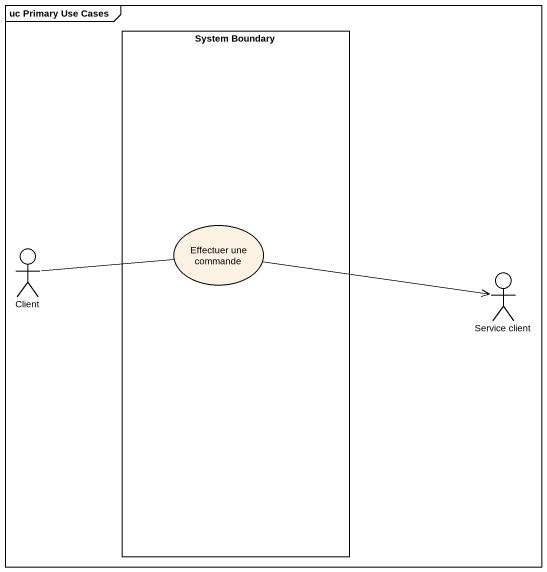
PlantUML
@startuml
mainframe uc Primary Use Cases
rectangle "System Boundary" as System_Boundary {
  usecase "Effectuer une commande" as Effectuer_une_commande
}
actor Client
actor "Service client" as Service_client
Effectuer_une_commande -right-> Service_client
Client -right- Effectuer_une_commande
@enduml
